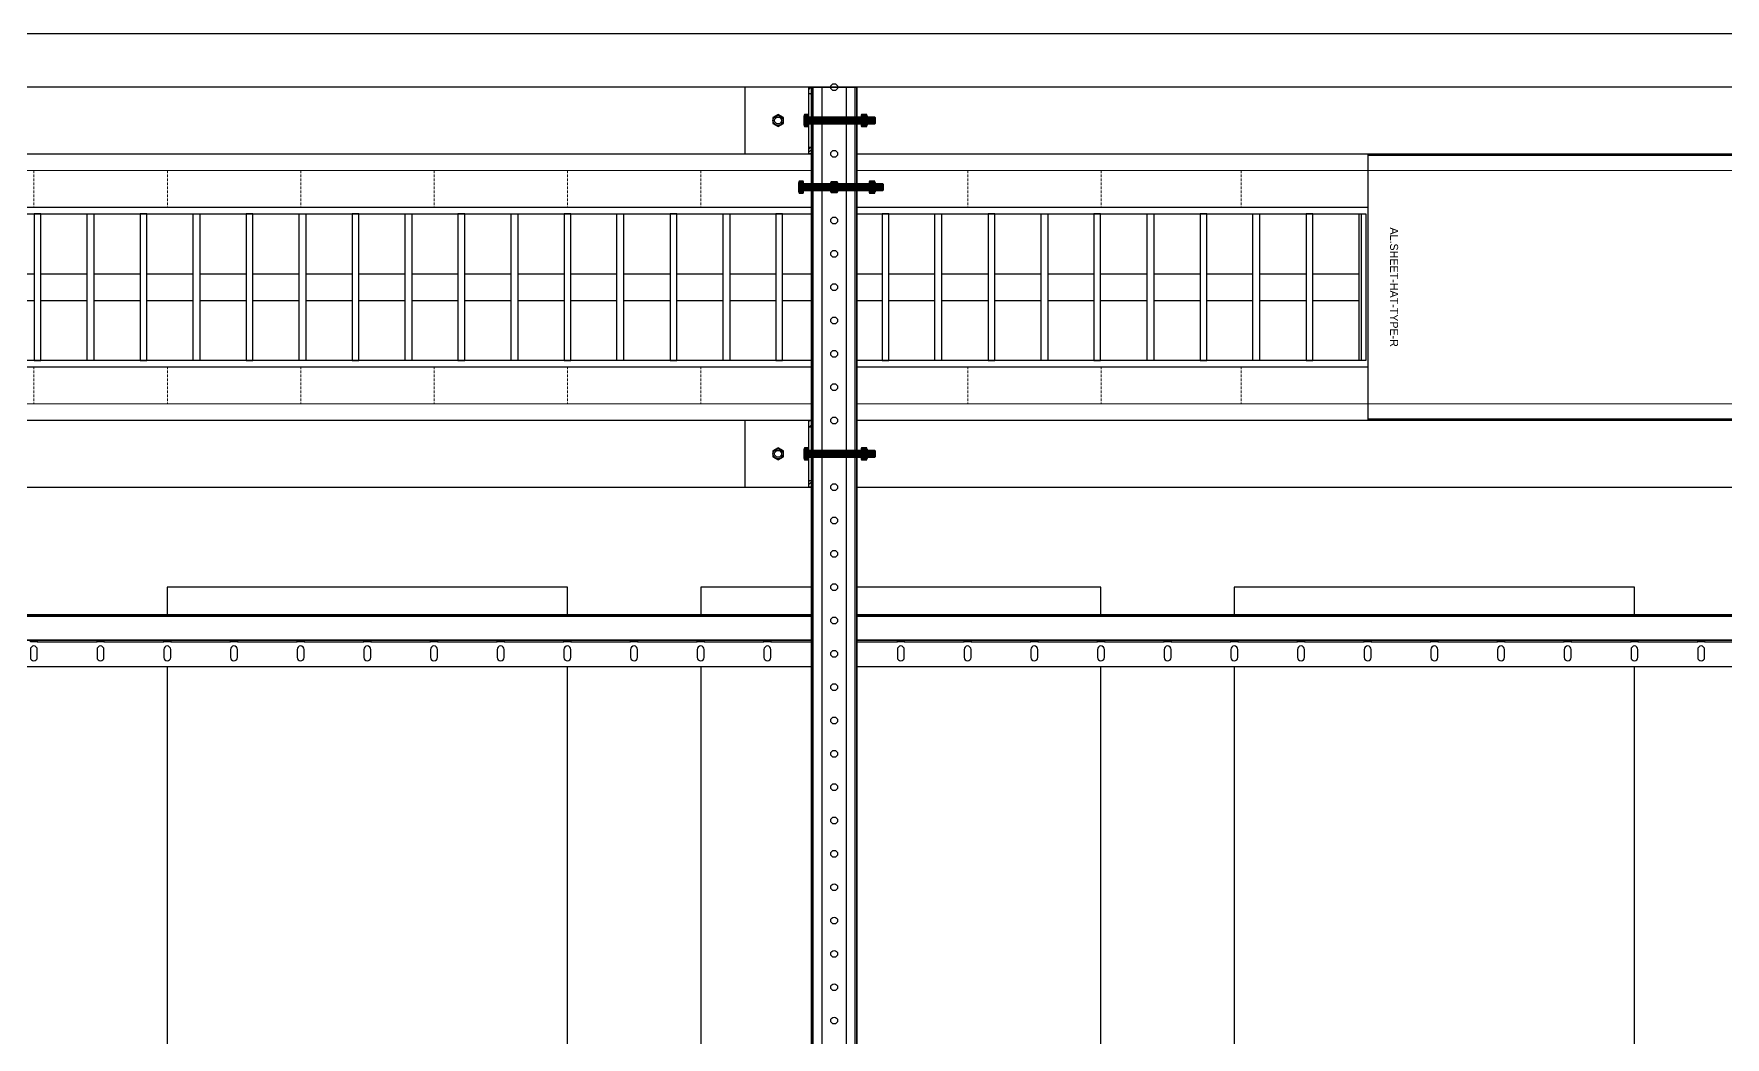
# Model space of a CAD drawing. Header units: millimetres. Extents: x -962357 to -591296, y -223672 to 59420.
# Drawn here: x -720230 to -718962, y -177079 to -176326 of the extents above; entities that cross this region are included whole.
import ezdxf
from ezdxf.enums import TextEntityAlignment as Align

# ---------------------------------------------------------------- set-up
doc = ezdxf.new("R2010")
doc.units = ezdxf.units.MM
doc.linetypes.add('DPA_Hidden 50', pattern=[3, 2, -1])
for name, color, linetype in [('000 - H A T C H', 8, 'Continuous'), ('000 - WIPEOUT', 250, 'Continuous'), ('001 - ASCESSORIES', 251, 'Continuous'), ('A04_TUBE SERIES', 2, 'Continuous'), ('A11_ALU.SOLID SHEET', 2, 'Continuous')]:
    doc.layers.add(name, color=color, linetype=linetype)
doc.layers.add('A-GLAZ-CURT', color=2, linetype='Continuous', lineweight=9)
pattern_1 = [(110, (-0.5, 0), (-0.939693, -0.34202), []), (110, (-0.2012, 0.6409), (-0.939693, -0.34202), [1.25, -0.25, 0, -0.25])]

# ---------------------------------------------------------------- blocks, each defined once
blk = doc.blocks.new('*U4621')
at = {"color": 1}
blk.add_wipeout([(600, -60), (-600, -60), (-600, 60), (600, 60)], dxfattribs=at).dxf.layer = '000 - WIPEOUT'
at = {"layer": '001 - ASCESSORIES', "color": 0}
blk.add_lwpolyline([(600, -60), (-600, -60), (-600, 60), (600, 60)], close=True, dxfattribs=at)
at = {"layer": '001 - ASCESSORIES'}
for points in [[(-593.5, -55), (-598.5, -55), (-598.5, 55), (-593.5, 55)], [(595, -55), (-595, -55), (-595, 55), (595, 55)], [(-558.8, -55), (-553.8, -55), (-553.8, 55), (-558.8, 55)], [(-514, -55), (-519, -55), (-519, 55), (-514, 55)], [(-479.3, -55), (-474.3, -55), (-474.3, 55), (-479.3, 55)], [(-434.6, -55), (-439.6, -55), (-439.6, 55), (-434.6, 55)], [(-399.8, -55), (-394.8, -55), (-394.8, 55), (-399.8, 55)], [(-355.1, -55), (-360.1, -55), (-360.1, 55), (-355.1, 55)], [(-320.4, -55), (-315.4, -55), (-315.4, 55), (-320.4, 55)], [(-275.6, -55), (-280.6, -55), (-280.6, 55), (-275.6, 55)], [(-240.9, -55), (-235.9, -55), (-235.9, 55), (-240.9, 55)], [(-196.2, -55), (-201.2, -55), (-201.2, 55), (-196.2, 55)], [(-161.4, -55), (-156.4, -55), (-156.4, 55), (-161.4, 55)], [(-116.7, -55), (-121.7, -55), (-121.7, 55), (-116.7, 55)], [(-82, -55), (-77, -55), (-77, 55), (-82, 55)], [(-37.2, -55), (-42.2, -55), (-42.2, 55), (-37.2, 55)], [(-2.5, -55), (2.5, -55), (2.5, 55), (-2.5, 55)], [(42.2, -55), (37.2, -55), (37.2, 55), (42.2, 55)], [(77, -55), (82, -55), (82, 55), (77, 55)], [(121.7, -55), (116.7, -55), (116.7, 55), (121.7, 55)], [(156.4, -55), (161.4, -55), (161.4, 55), (156.4, 55)], [(201.2, -55), (196.2, -55), (196.2, 55), (201.2, 55)], [(235.9, -55), (240.9, -55), (240.9, 55), (235.9, 55)], [(280.6, -55), (275.6, -55), (275.6, 55), (280.6, 55)], [(315.4, -55), (320.4, -55), (320.4, 55), (315.4, 55)], [(360.1, -55), (355.1, -55), (355.1, 55), (360.1, 55)], [(394.8, -55), (399.8, -55), (399.8, 55), (394.8, 55)], [(439.6, -55), (434.6, -55), (434.6, 55), (439.6, 55)], [(474.3, -55), (479.3, -55), (479.3, 55), (474.3, 55)], [(519, -55), (514, -55), (514, 55), (519, 55)], [(553.8, -55), (558.8, -55), (558.8, 55), (553.8, 55)], [(598.5, -55), (593.5, -55), (593.5, 55), (598.5, 55)]]:
    blk.add_lwpolyline(points, close=True, dxfattribs=at)
for points in [[(-593.5, 10), (-558.8, 10)], [(-553.8, 10), (-519, 10)], [(-514, 10), (-479.3, 10)], [(-474.3, 10), (-439.6, 10)], [(-434.6, 10), (-399.8, 10)], [(-394.8, 10), (-360.1, 10)], [(-355.1, 10), (-320.4, 10)], [(-315.4, 10), (-280.6, 10)], [(-275.6, 10), (-240.9, 10)], [(-235.9, 10), (-201.2, 10)], [(-196.2, 10), (-161.4, 10)], [(-156.4, 10), (-121.7, 10)], [(-116.7, 10), (-82, 10)], [(-77, 10), (-42.2, 10)], [(-37.2, 10), (-2.5, 10)], [(2.5, 10), (37.2, 10)], [(42.2, 10), (77, 10)], [(82, 10), (116.7, 10)], [(121.7, 10), (156.4, 10)], [(161.4, 10), (196.2, 10)], [(201.2, 10), (235.9, 10)], [(240.9, 10), (275.6, 10)], [(280.6, 10), (315.4, 10)], [(320.4, 10), (355.1, 10)], [(360.1, 10), (394.8, 10)], [(399.8, 10), (434.6, 10)], [(439.6, 10), (474.3, 10)], [(479.3, 10), (514, 10)], [(519, 10), (553.8, 10)], [(558.8, 10), (593.5, 10)], [(-593.5, -10), (-558.8, -10)], [(-553.8, -10), (-519, -10)], [(-514, -10), (-479.3, -10)], [(-474.3, -10), (-439.6, -10)], [(-434.6, -10), (-399.8, -10)], [(-394.8, -10), (-360.1, -10)], [(-355.1, -10), (-320.4, -10)], [(-315.4, -10), (-280.6, -10)], [(-275.6, -10), (-240.9, -10)], [(-235.9, -10), (-201.2, -10)], [(-196.2, -10), (-161.4, -10)], [(-156.4, -10), (-121.7, -10)], [(-116.7, -10), (-82, -10)], [(-77, -10), (-42.2, -10)], [(-37.2, -10), (-2.5, -10)], [(2.5, -10), (37.2, -10)], [(42.2, -10), (77, -10)], [(82, -10), (116.7, -10)], [(121.7, -10), (156.4, -10)], [(161.4, -10), (196.2, -10)], [(201.2, -10), (235.9, -10)], [(240.9, -10), (275.6, -10)], [(280.6, -10), (315.4, -10)], [(320.4, -10), (355.1, -10)], [(360.1, -10), (394.8, -10)], [(399.8, -10), (434.6, -10)], [(439.6, -10), (474.3, -10)], [(479.3, -10), (514, -10)], [(519, -10), (553.8, -10)], [(558.8, -10), (593.5, -10)]]:
    blk.add_lwpolyline(points, dxfattribs=at)
blk = doc.blocks.new('*U4622')
at = {"layer": 'A11_ALU.SOLID SHEET', "color": 0}
blk.add_lwpolyline([(350, -98.8), (350, 98.8), (0, 98.8), (0, -98.8)], close=True, dxfattribs=at)
at = {"layer": 'Defpoints', "color": 250}
blk.add_point((0, 0), dxfattribs=at)
blk.add_text('AL.SHEET-HAT-TYPE-R', height=6, rotation=270, dxfattribs=at).set_placement((15, 0), align=Align.BOTTOM_CENTER)
blk = doc.blocks.new('*U4643')
blk.add_attdef('EXTR.OVL-LENGTH_', (-25, -59.1), '', height=5)
blk.add_wipeout([(-25, 0), (25, 0), (25, 67400), (-25, 67400)]).dxf.layer = '000 - WIPEOUT'
at = {"layer": 'A04_TUBE SERIES', "color": 0}
blk.add_lwpolyline([(-25, 0), (25, 0), (25, 67400), (-25, 67400)], close=True, dxfattribs=at)
blk = doc.blocks.new('*U4645')
blk.add_attdef('EXTR.OVL-LENGTH_', (-25, -59.1), '', height=5)
blk.add_wipeout([(-25, 0), (25, 0), (25, 67400), (-25, 67400)]).dxf.layer = '000 - WIPEOUT'
at = {"layer": 'A04_TUBE SERIES', "color": 0}
blk.add_lwpolyline([(-25, 0), (25, 0), (25, 67400), (-25, 67400)], close=True, dxfattribs=at)
blk = doc.blocks.new('*U4717')
at = {"color": 3}
for points in [[(-1050, 31950), (1050, 31950), (1050, 31650), (-1050, 31650)], [(-1050, 31550), (1050, 31550), (1050, 31250), (-1050, 31250)], [(-1050, 31150), (1050, 31150), (1050, 30850), (-1050, 30850)]]:
    blk.add_wipeout(points, dxfattribs=at).dxf.layer = '000 - WIPEOUT'
at = {"layer": 'A11_ALU.SOLID SHEET', "color": 0, "linetype": 'ByBlock'}
for points in [[(-1050, 31650), (1050, 31650), (1050, 31950), (-1050, 31950)], [(-1050, 31250), (1050, 31250), (1050, 31550), (-1050, 31550)], [(-1050, 30850), (1050, 30850), (1050, 31150), (-1050, 31150)]]:
    blk.add_lwpolyline(points, close=True, dxfattribs=at)
blk = doc.blocks.new('000 - ASSCESSORIES_FAMELINE_GALV.BRACKET_FITTING_Z-PROFILE_HR-02AA_TOP_VIEW')
blk.add_wipeout([(-1200, 39), (1200, 39), (1200, 0), (-1200, 0)]).dxf.layer = '000 - WIPEOUT'
at = {"layer": '001 - ASCESSORIES', "linetype": 'Continuous'}
for p, q in [((-1200, 39), (1200, 39)), ((-1200, 0), (1200, 0))]:
    blk.add_line(p, q, dxfattribs=at)
at = {"layer": '001 - ASCESSORIES', "color": 1, "linetype": 'ByBlock'}
for p, q in [((-827.6, 20.2), (-827.6, 19)), ((-777.6, 20.2), (-777.6, 19)), ((-727.6, 20.2), (-727.6, 19)), ((-677.6, 20.2), (-677.6, 19)), ((-627.6, 20.2), (-627.6, 19)), ((-577.6, 20.2), (-577.6, 19)), ((-527.6, 20.2), (-527.6, 19)), ((-477.6, 20.2), (-477.6, 19)), ((-427.6, 20.2), (-427.6, 19)), ((-377.6, 20.2), (-377.6, 19)), ((-327.6, 20.2), (-327.6, 19)), ((-277.6, 20.2), (-277.6, 19)), ((-227.6, 20.2), (-227.6, 19)), ((-177.6, 20.2), (-177.6, 19)), ((-127.6, 20.2), (-127.6, 19)), ((-77.6, 20.2), (-77.6, 19)), ((-27.6, 20.2), (-27.6, 19)), ((22.4, 20.2), (22.4, 19)), ((72.4, 20.2), (72.4, 19)), ((122.4, 20.2), (122.4, 19)), ((172.4, 20.2), (172.4, 19)), ((222.4, 20.2), (222.4, 19)), ((272.4, 20.2), (272.4, 19)), ((322.4, 20.2), (322.4, 19)), ((372.4, 20.2), (372.4, 19)), ((422.4, 20.2), (422.4, 19))]:
    blk.add_line(p, q, dxfattribs=at)
at = {"layer": '001 - ASCESSORIES', "color": 0, "linetype": 'ByBlock'}
blk.add_lwpolyline([(-1200, 39), (1200, 39), (1200, 19), (-1200, 19)], close=True, dxfattribs=at)
at = {"layer": '001 - ASCESSORIES'}
for points in [[(-822.4, 26), (-822.4, 32, 1), (-827.6, 32), (-827.6, 26, 1)], [(-772.4, 26), (-772.4, 32, 1), (-777.6, 32), (-777.6, 26, 1)], [(-722.4, 26), (-722.4, 32, 1), (-727.6, 32), (-727.6, 26, 1)], [(-672.4, 26), (-672.4, 32, 1), (-677.6, 32), (-677.6, 26, 1)], [(-622.4, 26), (-622.4, 32, 1), (-627.6, 32), (-627.6, 26, 1)], [(-572.4, 26), (-572.4, 32, 1), (-577.6, 32), (-577.6, 26, 1)], [(-522.4, 26), (-522.4, 32, 1), (-527.6, 32), (-527.6, 26, 1)], [(-472.4, 26), (-472.4, 32, 1), (-477.6, 32), (-477.6, 26, 1)], [(-422.4, 26), (-422.4, 32, 1), (-427.6, 32), (-427.6, 26, 1)], [(-372.4, 26), (-372.4, 32, 1), (-377.6, 32), (-377.6, 26, 1)], [(-322.4, 26), (-322.4, 32, 1), (-327.6, 32), (-327.6, 26, 1)], [(-272.4, 26), (-272.4, 32, 1), (-277.6, 32), (-277.6, 26, 1)], [(-222.4, 26), (-222.4, 32, 1), (-227.6, 32), (-227.6, 26, 1)], [(-172.4, 26), (-172.4, 32, 1), (-177.6, 32), (-177.6, 26, 1)], [(-122.4, 26), (-122.4, 32, 1), (-127.6, 32), (-127.6, 26, 1)], [(-72.4, 26), (-72.4, 32, 1), (-77.6, 32), (-77.6, 26, 1)], [(-22.4, 26), (-22.4, 32, 1), (-27.6, 32), (-27.6, 26, 1)], [(27.6, 26), (27.6, 32, 1), (22.4, 32), (22.4, 26, 1)], [(77.6, 26), (77.6, 32, 1), (72.4, 32), (72.4, 26, 1)], [(127.6, 26), (127.6, 32, 1), (122.4, 32), (122.4, 26, 1)], [(177.6, 26), (177.6, 32, 1), (172.4, 32), (172.4, 26, 1)], [(227.6, 26), (227.6, 32, 1), (222.4, 32), (222.4, 26, 1)], [(277.6, 26), (277.6, 32, 1), (272.4, 32), (272.4, 26, 1)], [(327.6, 26), (327.6, 32, 1), (322.4, 32), (322.4, 26, 1)], [(377.6, 26), (377.6, 32, 1), (372.4, 32), (372.4, 26, 1)], [(427.6, 26), (427.6, 32, 1), (422.4, 32), (422.4, 26, 1)]]:
    blk.add_lwpolyline(points, format="xyb", close=True, dxfattribs=at)
blk.add_lwpolyline([(-1200, 19), (1200, 19), (1200, 0), (-1200, 0)], close=True, dxfattribs=at)
at = {"layer": '001 - ASCESSORIES', "color": 1, "linetype": 'ByBlock'}
for points in [[(-827.6, 20.2), (-872.4, 20.2), (-872.4, 19), (-827.6, 19)], [(-827.6, 20.2), (-822.4, 20.2), (-822.4, 19), (-827.6, 19)], [(-777.6, 20.2), (-822.4, 20.2), (-822.4, 19), (-777.6, 19)], [(-777.6, 20.2), (-772.4, 20.2), (-772.4, 19), (-777.6, 19)], [(-727.6, 20.2), (-772.4, 20.2), (-772.4, 19), (-727.6, 19)], [(-727.6, 20.2), (-722.4, 20.2), (-722.4, 19), (-727.6, 19)], [(-677.6, 20.2), (-722.4, 20.2), (-722.4, 19), (-677.6, 19)], [(-677.6, 20.2), (-672.4, 20.2), (-672.4, 19), (-677.6, 19)], [(-627.6, 20.2), (-672.4, 20.2), (-672.4, 19), (-627.6, 19)], [(-627.6, 20.2), (-622.4, 20.2), (-622.4, 19), (-627.6, 19)], [(-577.6, 20.2), (-622.4, 20.2), (-622.4, 19), (-577.6, 19)], [(-577.6, 20.2), (-572.4, 20.2), (-572.4, 19), (-577.6, 19)], [(-527.6, 20.2), (-572.4, 20.2), (-572.4, 19), (-527.6, 19)], [(-527.6, 20.2), (-522.4, 20.2), (-522.4, 19), (-527.6, 19)], [(-477.6, 20.2), (-522.4, 20.2), (-522.4, 19), (-477.6, 19)], [(-477.6, 20.2), (-472.4, 20.2), (-472.4, 19), (-477.6, 19)], [(-427.6, 20.2), (-472.4, 20.2), (-472.4, 19), (-427.6, 19)], [(-427.6, 20.2), (-422.4, 20.2), (-422.4, 19), (-427.6, 19)], [(-377.6, 20.2), (-422.4, 20.2), (-422.4, 19), (-377.6, 19)], [(-377.6, 20.2), (-372.4, 20.2), (-372.4, 19), (-377.6, 19)], [(-327.6, 20.2), (-372.4, 20.2), (-372.4, 19), (-327.6, 19)], [(-327.6, 20.2), (-322.4, 20.2), (-322.4, 19), (-327.6, 19)], [(-277.6, 20.2), (-322.4, 20.2), (-322.4, 19), (-277.6, 19)], [(-277.6, 20.2), (-272.4, 20.2), (-272.4, 19), (-277.6, 19)], [(-227.6, 20.2), (-272.4, 20.2), (-272.4, 19), (-227.6, 19)], [(-227.6, 20.2), (-222.4, 20.2), (-222.4, 19), (-227.6, 19)], [(-177.6, 20.2), (-222.4, 20.2), (-222.4, 19), (-177.6, 19)], [(-177.6, 20.2), (-172.4, 20.2), (-172.4, 19), (-177.6, 19)], [(-127.6, 20.2), (-172.4, 20.2), (-172.4, 19), (-127.6, 19)], [(-127.6, 20.2), (-122.4, 20.2), (-122.4, 19), (-127.6, 19)], [(-77.6, 20.2), (-122.4, 20.2), (-122.4, 19), (-77.6, 19)], [(-77.6, 20.2), (-72.4, 20.2), (-72.4, 19), (-77.6, 19)], [(-27.6, 20.2), (-72.4, 20.2), (-72.4, 19), (-27.6, 19)], [(-27.6, 20.2), (-22.4, 20.2), (-22.4, 19), (-27.6, 19)], [(22.4, 20.2), (-22.4, 20.2), (-22.4, 19), (22.4, 19)], [(22.4, 20.2), (27.6, 20.2), (27.6, 19), (22.4, 19)], [(72.4, 20.2), (27.6, 20.2), (27.6, 19), (72.4, 19)], [(72.4, 20.2), (77.6, 20.2), (77.6, 19), (72.4, 19)], [(122.4, 20.2), (77.6, 20.2), (77.6, 19), (122.4, 19)], [(122.4, 20.2), (127.6, 20.2), (127.6, 19), (122.4, 19)], [(172.4, 20.2), (127.6, 20.2), (127.6, 19), (172.4, 19)], [(172.4, 20.2), (177.6, 20.2), (177.6, 19), (172.4, 19)], [(222.4, 20.2), (177.6, 20.2), (177.6, 19), (222.4, 19)], [(222.4, 20.2), (227.6, 20.2), (227.6, 19), (222.4, 19)], [(272.4, 20.2), (227.6, 20.2), (227.6, 19), (272.4, 19)], [(272.4, 20.2), (277.6, 20.2), (277.6, 19), (272.4, 19)], [(322.4, 20.2), (277.6, 20.2), (277.6, 19), (322.4, 19)], [(322.4, 20.2), (327.6, 20.2), (327.6, 19), (322.4, 19)], [(372.4, 20.2), (327.6, 20.2), (327.6, 19), (372.4, 19)], [(372.4, 20.2), (377.6, 20.2), (377.6, 19), (372.4, 19)], [(422.4, 20.2), (377.6, 20.2), (377.6, 19), (422.4, 19)], [(422.4, 20.2), (427.6, 20.2), (427.6, 19), (422.4, 19)]]:
    blk.add_lwpolyline(points, close=True, dxfattribs=at)
at = {"layer": '001 - ASCESSORIES', "color": 2}
blk.add_lwpolyline([(-1200, 1.2), (1200, 1.2), (1200, 0), (-1200, 0)], close=True, dxfattribs=at)
blk = doc.blocks.new('*U4943')
at = {"layer": '001 - ASCESSORIES', "linetype": 'ByBlock', "rotation": 180}
blk.add_blockref('000 - ASSCESSORIES_FAMELINE_GALV.BRACKET_FITTING_Z-PROFILE_HR-02AA_TOP_VIEW', (31200, 39), dxfattribs=at)
blk = doc.blocks.new('*U4945')
at = {"color": 6}
blk.add_wipeout([(1425, -17), (-1425, -17), (-1425, 17), (1425, 17)], dxfattribs=at).dxf.layer = '000 - WIPEOUT'
at = {"layer": '001 - ASCESSORIES', "color": 0, "linetype": 'ByBlock'}
for p, q in [((1425, 15.8), (-1425, 15.8)), ((1425, -15.8), (-1425, -15.8))]:
    blk.add_line(p, q, dxfattribs=at)
at = {"layer": '001 - ASCESSORIES', "color": 1}
blk.add_lwpolyline([(1425, 17), (1425, -17), (-1425, -17), (-1425, 17)], close=True, dxfattribs=at)
at = {"layer": '001 - ASCESSORIES', "color": 0, "linetype": 'ByBlock'}
for points in [[(-1425, 17), (-1425, 9), (1425, 9), (1425, 17)], [(-1425, -9), (-1425, -17), (1425, -17), (1425, -9)]]:
    blk.add_lwpolyline(points, close=True, dxfattribs=at)
at = {"layer": '001 - ASCESSORIES', "color": 1, "linetype": 'Continuous'}
for centre in [(-1425, 0), (-1400, 0), (-1375, 0), (-1350, 0), (-1325, 0), (-1300, 0), (-1275, 0), (-1250, 0), (-1225, 0), (-1200, 0), (-1175, 0), (-1150, 0), (-1125, 0), (-1100, 0), (-1075, 0), (-1050, 0), (-1025, 0), (-1000, 0), (-975, 0), (-950, 0), (-925, 0), (-900, 0), (-875, 0), (-850, 0), (-825, 0), (-800, 0), (-775, 0), (-750, 0), (-725, 0)]:
    blk.add_circle(centre, 2.6, dxfattribs=at)
blk = doc.blocks.new('*U4663')
at = {"layer": '001 - ASCESSORIES', "color": 0}
blk.add_lwpolyline([(4.6, 0), (2.3, 4), (-2.3, 4), (-4.6, 0), (-2.3, -4), (2.3, -4)], close=True, dxfattribs=at)
at = {"layer": '001 - ASCESSORIES', "color": 8}
blk.add_circle((0, 0), 3.85, dxfattribs=at)
at = {"layer": '001 - ASCESSORIES', "color": 0}
blk.add_circle((0, 0), 2.6, dxfattribs=at)
blk = doc.blocks.new('*U4664')
at = {"layer": '000 - H A T C H'}
h = blk.add_hatch(color=250, dxfattribs=at)
h.dxf.hatch_style = 1
h.paths.add_polyline_path([(4, -2.3), (4, 2.3), (0, 4.6), (-4, 2.3), (-4, -2.3), (0, -4.6)])
h.paths.add_polyline_path([(0, -2.6, -1), (0, 2.6, -1)], flags=16)
at = {"layer": '001 - ASCESSORIES', "color": 0, "rotation": 270}
blk.add_blockref('*U4663', (0, 0), dxfattribs=at)
blk = doc.blocks.new('*U4682')
at = {"color": 1}
for p, q in [((-3.5, 3.5), (3.5, 3.5)), ((-3.5, 0), (3.5, 0))]:
    blk.add_line(p, q, dxfattribs=at)
at = {"color": 0}
for points in [[(-2.3, 3.2, 0.249855), (-4.6, 3.2), (-4.6, 0.3, 0.249855), (-2.3, 0.3)], [(2.3, 3.2, 0.062432), (0, 3.5, 0.062432), (-2.3, 3.2), (-2.3, 0.3, 0.061701), (0, 0, 0.061701), (2.3, 0.3)], [(4.6, 3.2, 0.249855), (2.3, 3.2), (2.3, 0.3, 0.249855), (4.6, 0.3)]]:
    blk.add_lwpolyline(points, format="xyb", close=True, dxfattribs=at)
blk = doc.blocks.new('*U4696')
at = {"layer": '000 - H A T C H'}
h = blk.add_hatch(dxfattribs=at)
h.set_pattern_fill('ANSI35', color=8, scale=4, angle=65)
h.set_pattern_definition(pattern_1)
h.paths.add_polyline_path([(0, -2.5), (59.5, -2.5), (59.5, 2.5), (0, 2.5)])
at = {"color": 8}
blk.add_line((59.5, -2.5), (59.5, 2.5), dxfattribs=at)
at = {"color": 1}
blk.add_lwpolyline([(59.5, 2.5), (0, 2.5), (0, -2.5), (59.5, -2.5), (60, -2), (60, 2)], close=True, dxfattribs=at)
blk = doc.blocks.new('*U4748')
at = {"layer": '000 - H A T C H'}
h = blk.add_hatch(color=250, dxfattribs=at)
h.dxf.hatch_style = 1
edge = h.paths.add_edge_path()
edge.add_line((-0.3, -4.6), (-3.2, -4.6))
edge.add_arc((-1, -3.5), 2.45, 180, 208.0569, ccw=False)
edge.add_line((-3.5, -3.5), (-3.5, 0))
edge.add_arc((5.9, 0), 9.36, 179.9761, 180.0239, ccw=False)
edge.add_line((-3.5, 0), (-3.5, 0))
edge.add_arc((5.9, 0), 9.36, 179.9761, 180.0239, ccw=False)
edge.add_line((-3.5, 0), (-3.5, 3.5))
edge.add_arc((-1, 3.5), 2.45, 151.9431, 180, ccw=False)
edge.add_line((-3.2, 4.6), (-0.3, 4.6))
edge.add_arc((-2.5, 3.5), 2.45, 360, 388.0569, ccw=False)
edge.add_line((0, 3.5), (0, -3.5))
edge.add_arc((-2.5, -3.5), 2.45, 331.9431, 360, ccw=False)
blk.add_blockref('*U4696', (0, 0))
at = {"layer": '001 - ASCESSORIES', "rotation": 90}
blk.add_blockref('*U4682', (0, 0), dxfattribs=at)
blk = doc.blocks.new('*U4662')
at = {"color": 1}
for p, q in [((-3.5, 4.5), (3.5, 4.5)), ((-3.5, 0), (3.5, 0))]:
    blk.add_line(p, q, dxfattribs=at)
at = {"color": 0}
for points in [[(-2.3, 4.2, 0.249893), (-4.6, 4.2), (-4.6, 0.3, 0.249893), (-2.3, 0.3)], [(2.3, 4.2, 0.062422), (0, 4.5, 0.062422), (-2.3, 4.2), (-2.3, 0.3, 0.061692), (0, 0, 0.061692), (2.3, 0.3)], [(4.6, 4.2, 0.249893), (2.3, 4.2), (2.3, 0.3, 0.249893), (4.6, 0.3)]]:
    blk.add_lwpolyline(points, format="xyb", close=True, dxfattribs=at)
blk = doc.blocks.new('*U4707')
at = {"layer": '000 - H A T C H'}
h = blk.add_hatch(color=250, dxfattribs=at)
h.dxf.hatch_style = 1
edge = h.paths.add_edge_path()
edge.add_line((0.3, 4.6), (4.2, 4.6))
edge.add_arc((2, 3.5), 2.45, 0, 28.0609, ccw=False)
edge.add_line((4.5, 3.5), (4.5, 0))
edge.add_arc((-4.9, 0), 9.36, -0.0239, 0.0239, ccw=False)
edge.add_line((4.5, 0), (4.5, 0))
edge.add_arc((-4.9, 0), 9.36, -0.0239, 0.0239, ccw=False)
edge.add_line((4.5, 0), (4.5, -3.5))
edge.add_arc((2, -3.5), 2.45, -28.0609, 0, ccw=False)
edge.add_line((4.2, -4.6), (0.3, -4.6))
edge.add_arc((2.5, -3.5), 2.45, 180, 208.0609, ccw=False)
edge.add_line((0, -3.5), (0, 3.5))
edge.add_arc((2.5, 3.5), 2.45, 151.9391, 180, ccw=False)
at = {"layer": '001 - ASCESSORIES', "color": 0, "rotation": 270}
blk.add_blockref('*U4662', (0, 0), dxfattribs=at)
blk = doc.blocks.new('*U4821')
at = {"layer": '001 - ASCESSORIES'}
blk.add_blockref('*U4748', (-23, 0), dxfattribs=at)
at = {"layer": '001 - ASCESSORIES', "color": 2}
for rotation in [90, 90, 270, 270]:
    blk.add_blockref('*U4664', (0, 0), dxfattribs=dict(at, rotation=rotation))
at = {"layer": '001 - ASCESSORIES', "color": 1}
blk.add_blockref('*U4707', (26.2, 0), dxfattribs=at)
blk = doc.blocks.new('000 - ASSCESSORIES_FAMELINE_AL.EXTR._L-PROFILE_50x68mm._non-code_TOP_VIEW')
blk.add_wipeout([(-50, -25), (0, -25), (0, 25), (-50, 25)]).dxf.layer = '000 - WIPEOUT'
at = {"layer": '000 - H A T C H'}
h = blk.add_hatch(dxfattribs=at)
h.set_pattern_fill('ANSI32', color=8, scale=0.5)
h.set_pattern_definition([(45, (-14193.569, 11847.092), (-3.367596, 3.367596), []), (45, (-14191.324, 11847.092), (-3.367596, 3.367596), [])])
h.paths.add_polyline_path([(-2, 20), (0, 20), (0, 25), (-2, 25)])
h.paths.add_polyline_path([(0, -20), (-2, -20), (-2, -25), (0, -25)])
at = {"layer": '001 - ASCESSORIES', "color": 0}
for p, q in [((0, 20), (-2, 20)), ((-2, -20), (0, -20))]:
    blk.add_line(p, q, dxfattribs=at)
at = {"layer": '001 - ASCESSORIES', "color": 1}
blk.add_line((-2, -20), (-2, 20), dxfattribs=at)
at = {"layer": '001 - ASCESSORIES'}
blk.add_lwpolyline([(-50, -25), (0, -25), (0, 25), (-50, 25)], close=True, dxfattribs=at)
at = {"layer": '001 - ASCESSORIES', "color": 0}
for points in [[(-2, 25), (0, 25), (0, 20), (-2, 20)], [(-2, -20), (0, -20), (0, -25), (-2, -25)]]:
    blk.add_lwpolyline(points, close=True, dxfattribs=at)
at = {"layer": '001 - ASCESSORIES', "color": 1}
blk.add_circle((-25, 0), 2.6, dxfattribs=at)
blk = doc.blocks.new('*U4738')
at = {"layer": '001 - ASCESSORIES', "color": 0}
blk.add_blockref('000 - ASSCESSORIES_FAMELINE_AL.EXTR._L-PROFILE_50x68mm._non-code_TOP_VIEW', (0, 0), dxfattribs=at)
blk = doc.blocks.new('*U4683')
blk.add_circle((0, 0), 3.66)
at = {"layer": '001 - ASCESSORIES', "color": 0}
blk.add_lwpolyline([(4.6, 0), (2.3, 4), (-2.3, 4), (-4.6, 0), (-2.3, -4), (2.3, -4)], close=True, dxfattribs=at)
at = {"layer": '001 - ASCESSORIES', "color": 8}
blk.add_circle((0, 0), 3.85, dxfattribs=at)
blk = doc.blocks.new('*U4715')
at = {"layer": '001 - ASCESSORIES', "rotation": 90}
blk.add_blockref('*U4683', (0, 0), dxfattribs=at)
blk = doc.blocks.new('*U4751')
at = {"layer": '001 - ASCESSORIES'}
blk.add_blockref('*U4715', (0, 0), dxfattribs=at)
blk = doc.blocks.new('*U4694')
at = {"layer": '000 - H A T C H'}
h = blk.add_hatch(dxfattribs=at)
h.set_pattern_fill('ANSI35', color=8, scale=4, angle=65)
h.set_pattern_definition(pattern_1)
h.paths.add_polyline_path([(0, -2.5), (49.5, -2.5), (49.5, 2.5), (0, 2.5)])
at = {"color": 8}
blk.add_line((49.5, -2.5), (49.5, 2.5), dxfattribs=at)
at = {"color": 1}
blk.add_lwpolyline([(49.5, 2.5), (0, 2.5), (0, -2.5), (49.5, -2.5), (50, -2), (50, 2)], close=True, dxfattribs=at)
blk = doc.blocks.new('*U4746')
at = {"layer": '000 - H A T C H'}
h = blk.add_hatch(color=250, dxfattribs=at)
h.dxf.hatch_style = 1
edge = h.paths.add_edge_path()
edge.add_line((-0.3, -4.6), (-3.2, -4.6))
edge.add_arc((-1, -3.5), 2.45, 180, 208.0569, ccw=False)
edge.add_line((-3.5, -3.5), (-3.5, 0))
edge.add_arc((5.9, 0), 9.36, 179.9761, 180.0239, ccw=False)
edge.add_line((-3.5, 0), (-3.5, 0))
edge.add_arc((5.9, 0), 9.36, 179.9761, 180.0239, ccw=False)
edge.add_line((-3.5, 0), (-3.5, 3.5))
edge.add_arc((-1, 3.5), 2.45, 151.9431, 180, ccw=False)
edge.add_line((-3.2, 4.6), (-0.3, 4.6))
edge.add_arc((-2.5, 3.5), 2.45, 360, 388.0569, ccw=False)
edge.add_line((0, 3.5), (0, -3.5))
edge.add_arc((-2.5, -3.5), 2.45, 331.9431, 360, ccw=False)
blk.add_blockref('*U4694', (0, 0))
at = {"layer": '001 - ASCESSORIES', "rotation": 90}
blk.add_blockref('*U4682', (0, 0), dxfattribs=at)
blk = doc.blocks.new('*U4752')
at = {"layer": '001 - ASCESSORIES'}
for name, p in [('*U4746', (0, 0)), ('*U4707', (39.2, 0))]:
    blk.add_blockref(name, p, dxfattribs=at)
blk = doc.blocks.new('*U4794')
at = {"color": 2}
blk.add_blockref('*U4738', (0, 0), dxfattribs=at)
for name, p in [('*U4751', (-25, 0)), ('*U4752', (-2, 0))]:
    blk.add_blockref(name, p)
blk = doc.blocks.new('*U4956')
blk.add_lwpolyline([(27650, -552), (-107450, -552), (-107450, -3555), (27650, -3555)], close=True)
blk.add_blockref('*U4621', (24850, -742))
at = {"layer": 'A11_ALU.SOLID SHEET', "color": 0, "linetype": 'ByBlock', "rotation": 270}
blk.add_blockref('*U4717', (-6300, -2017), dxfattribs=at)
at = {"layer": '001 - ASCESSORIES', "linetype": 'ByBlock'}
blk.add_blockref('*U4943', (-6325, -1026.7), dxfattribs=at)
at = {"layer": 'A11_ALU.SOLID SHEET', "color": 1}
blk.add_blockref('*U4622', (25450, -742), dxfattribs=at)
blk.add_blockref('*U4621', (24850, -742))
blk.add_blockref('*U4622', (25450, -742), dxfattribs=at)
at = {"layer": 'A04_TUBE SERIES', "color": 0, "linetype": 'ByBlock', "rotation": 270}
for name, p in [('*U4643', (-39850, -617)), ('*U4645', (-39850, -867))]:
    blk.add_blockref(name, p, dxfattribs=at)
at = {"layer": '001 - ASCESSORIES', "linetype": 'ByBlock', "rotation": 270}
blk.add_blockref('*U4945', (25050, -2017), dxfattribs=at)
at = {"layer": '001 - ASCESSORIES', "linetype": 'ByBlock'}
for name, p in [('*U4794', (25033, -617)), ('*U4821', (25050, -667)), ('*U4794', (25033, -867))]:
    blk.add_blockref(name, p, dxfattribs=at)
blk.add_blockref('*U4794', (25033, -617), dxfattribs=at)
blk = doc.blocks.new('DPA_CP_Metal Ceiling Panel1 - Horizontal with Gap-16028279-4160-01 UPPER PLATFORM LEVEL - REFLECTED CEILING PLAN')
at = {"layer": 'A-GLAZ-CURT'}
for p, q in [((-787282.4, 2701.5), (-787282.4, 2976.5)), ((-787282.4, 2701.5), (-787282.4, 2976.5)), ((-787282.4, 2976.5), (-786932.4, 2976.5)), ((-787282.4, 2976.5), (-786932.4, 2976.5)), ((-787282.4, 2701.5), (-787282.4, 2976.5)), ((-786932.4, 2701.5), (-786932.4, 2976.5)), ((-786932.4, 2976.5), (-786932.4, 2701.5)), ((-786932.4, 2976.5), (-786932.4, 2701.5)), ((-787282.4, 2926.5), (-786932.4, 2926.5)), ((-787282.4, 2751.5), (-786932.4, 2751.5)), ((-787282.4, 2701.5), (-786932.4, 2701.5)), ((-786932.4, 2701.5), (-787282.4, 2701.5)), ((-786932.4, 2701.5), (-787282.4, 2701.5))]:
    blk.add_line(p, q, dxfattribs=at)
blk = doc.blocks.new('DPA_CP_Metal Ceiling Luminaire2 - Linear Luminaire-12404975-4160-01 UPPER PLATFORM LEVEL - REFLECTED CEILING PLAN')
at = {"layer": 'A-GLAZ-CURT'}
for p, q in [((-786932.4, 2701.5), (-786932.4, 2976.5)), ((-786932.4, 2976.5), (-785732.4, 2976.5)), ((-786932.4, 2976.5), (-786932.4, 2701.5)), ((-785732.4, 2976.5), (-786932.4, 2976.5)), ((-786932.4, 2976.5), (-785732.4, 2976.5)), ((-785732.4, 2976.5), (-785732.4, 2701.5)), ((-785732.4, 2701.5), (-785732.4, 2976.5)), ((-786932.4, 2939), (-786932.4, 2701.5)), ((-785732.4, 2939), (-785732.4, 2701.5)), ((-786932.4, 2926.5), (-785732.4, 2926.5)), ((-786932.4, 2751.5), (-785732.4, 2751.5)), ((-785732.4, 2701.5), (-786932.4, 2701.5)), ((-785732.4, 2701.5), (-786932.4, 2701.5)), ((-786932.4, 2701.5), (-785732.4, 2701.5))]:
    blk.add_line(p, q, dxfattribs=at)
at = {"layer": 'A-GLAZ-CURT', "linetype": 'DPA_Hidden 50'}
for p, q in [((-786837.4, 2926.5), (-786837.4, 2751.5)), ((-786732.4, 2926.5), (-786732.4, 2751.5)), ((-786632.4, 2926.5), (-786632.4, 2751.5)), ((-786532.4, 2926.5), (-786532.4, 2751.5)), ((-786432.4, 2926.5), (-786432.4, 2751.5)), ((-786332.4, 2926.5), (-786332.4, 2751.5)), ((-786232.4, 2926.5), (-786232.4, 2751.5)), ((-786132.4, 2926.5), (-786132.4, 2751.5)), ((-786032.4, 2926.5), (-786032.4, 2751.5)), ((-785932.4, 2926.5), (-785932.4, 2751.5)), ((-785827.4, 2926.5), (-785827.4, 2751.5))]:
    blk.add_line(p, q, dxfattribs=at)
blk = doc.blocks.new('*U453')
at = {"color": 1}
blk.add_wipeout([(600, -60), (-600, -60), (-600, 60), (600, 60)], dxfattribs=at).dxf.layer = '000 - WIPEOUT'
at = {"layer": '001 - ASCESSORIES', "color": 0}
blk.add_lwpolyline([(600, -60), (-600, -60), (-600, 60), (600, 60)], close=True, dxfattribs=at)
at = {"layer": '001 - ASCESSORIES'}
for points in [[(-593.5, -55), (-598.5, -55), (-598.5, 55), (-593.5, 55)], [(595, -55), (-595, -55), (-595, 55), (595, 55)], [(-558.8, -55), (-553.8, -55), (-553.8, 55), (-558.8, 55)], [(-514, -55), (-519, -55), (-519, 55), (-514, 55)], [(-479.3, -55), (-474.3, -55), (-474.3, 55), (-479.3, 55)], [(-434.6, -55), (-439.6, -55), (-439.6, 55), (-434.6, 55)], [(-399.8, -55), (-394.8, -55), (-394.8, 55), (-399.8, 55)], [(-355.1, -55), (-360.1, -55), (-360.1, 55), (-355.1, 55)], [(-320.4, -55), (-315.4, -55), (-315.4, 55), (-320.4, 55)], [(-275.6, -55), (-280.6, -55), (-280.6, 55), (-275.6, 55)], [(-240.9, -55), (-235.9, -55), (-235.9, 55), (-240.9, 55)], [(-196.2, -55), (-201.2, -55), (-201.2, 55), (-196.2, 55)], [(-161.4, -55), (-156.4, -55), (-156.4, 55), (-161.4, 55)], [(-116.7, -55), (-121.7, -55), (-121.7, 55), (-116.7, 55)], [(-82, -55), (-77, -55), (-77, 55), (-82, 55)], [(-37.2, -55), (-42.2, -55), (-42.2, 55), (-37.2, 55)], [(-2.5, -55), (2.5, -55), (2.5, 55), (-2.5, 55)], [(42.2, -55), (37.2, -55), (37.2, 55), (42.2, 55)], [(77, -55), (82, -55), (82, 55), (77, 55)], [(121.7, -55), (116.7, -55), (116.7, 55), (121.7, 55)], [(156.4, -55), (161.4, -55), (161.4, 55), (156.4, 55)], [(201.2, -55), (196.2, -55), (196.2, 55), (201.2, 55)], [(235.9, -55), (240.9, -55), (240.9, 55), (235.9, 55)], [(280.6, -55), (275.6, -55), (275.6, 55), (280.6, 55)], [(315.4, -55), (320.4, -55), (320.4, 55), (315.4, 55)], [(360.1, -55), (355.1, -55), (355.1, 55), (360.1, 55)], [(394.8, -55), (399.8, -55), (399.8, 55), (394.8, 55)], [(439.6, -55), (434.6, -55), (434.6, 55), (439.6, 55)], [(474.3, -55), (479.3, -55), (479.3, 55), (474.3, 55)], [(519, -55), (514, -55), (514, 55), (519, 55)], [(553.8, -55), (558.8, -55), (558.8, 55), (553.8, 55)], [(598.5, -55), (593.5, -55), (593.5, 55), (598.5, 55)]]:
    blk.add_lwpolyline(points, close=True, dxfattribs=at)
for points in [[(-593.5, 10), (-558.8, 10)], [(-553.8, 10), (-519, 10)], [(-514, 10), (-479.3, 10)], [(-474.3, 10), (-439.6, 10)], [(-434.6, 10), (-399.8, 10)], [(-394.8, 10), (-360.1, 10)], [(-355.1, 10), (-320.4, 10)], [(-315.4, 10), (-280.6, 10)], [(-275.6, 10), (-240.9, 10)], [(-235.9, 10), (-201.2, 10)], [(-196.2, 10), (-161.4, 10)], [(-156.4, 10), (-121.7, 10)], [(-116.7, 10), (-82, 10)], [(-77, 10), (-42.2, 10)], [(-37.2, 10), (-2.5, 10)], [(2.5, 10), (37.2, 10)], [(42.2, 10), (77, 10)], [(82, 10), (116.7, 10)], [(121.7, 10), (156.4, 10)], [(161.4, 10), (196.2, 10)], [(201.2, 10), (235.9, 10)], [(240.9, 10), (275.6, 10)], [(280.6, 10), (315.4, 10)], [(320.4, 10), (355.1, 10)], [(360.1, 10), (394.8, 10)], [(399.8, 10), (434.6, 10)], [(439.6, 10), (474.3, 10)], [(479.3, 10), (514, 10)], [(519, 10), (553.8, 10)], [(558.8, 10), (593.5, 10)], [(-593.5, -10), (-558.8, -10)], [(-553.8, -10), (-519, -10)], [(-514, -10), (-479.3, -10)], [(-474.3, -10), (-439.6, -10)], [(-434.6, -10), (-399.8, -10)], [(-394.8, -10), (-360.1, -10)], [(-355.1, -10), (-320.4, -10)], [(-315.4, -10), (-280.6, -10)], [(-275.6, -10), (-240.9, -10)], [(-235.9, -10), (-201.2, -10)], [(-196.2, -10), (-161.4, -10)], [(-156.4, -10), (-121.7, -10)], [(-116.7, -10), (-82, -10)], [(-77, -10), (-42.2, -10)], [(-37.2, -10), (-2.5, -10)], [(2.5, -10), (37.2, -10)], [(42.2, -10), (77, -10)], [(82, -10), (116.7, -10)], [(121.7, -10), (156.4, -10)], [(161.4, -10), (196.2, -10)], [(201.2, -10), (235.9, -10)], [(240.9, -10), (275.6, -10)], [(280.6, -10), (315.4, -10)], [(320.4, -10), (355.1, -10)], [(360.1, -10), (394.8, -10)], [(399.8, -10), (434.6, -10)], [(439.6, -10), (474.3, -10)], [(479.3, -10), (514, -10)], [(519, -10), (553.8, -10)], [(558.8, -10), (593.5, -10)]]:
    blk.add_lwpolyline(points, dxfattribs=at)
blk = doc.blocks.new('*U431')
at = {"layer": 'A11_ALU.SOLID SHEET', "color": 0}
blk.add_lwpolyline([(350, -98.8), (350, 98.8), (0, 98.8), (0, -98.8)], close=True, dxfattribs=at)
at = {"layer": 'Defpoints', "color": 250}
blk.add_point((0, 0), dxfattribs=at)
blk.add_text('AL.SHEET-HAT-TYPE-R', height=6, rotation=270, dxfattribs=at).set_placement((15, 0), align=Align.BOTTOM_CENTER)
blk = doc.blocks.new('*U723')
blk.add_attdef('EXTR.OVL-LENGTH_', (-25, -59.1), '', height=5)
blk.add_wipeout([(-25, 0), (25, 0), (25, 67400), (-25, 67400)]).dxf.layer = '000 - WIPEOUT'
at = {"layer": 'A04_TUBE SERIES', "color": 0}
blk.add_lwpolyline([(-25, 0), (25, 0), (25, 67400), (-25, 67400)], close=True, dxfattribs=at)
blk = doc.blocks.new('*U745')
blk.add_attdef('EXTR.OVL-LENGTH_', (-25, -59.1), '', height=5)
blk.add_wipeout([(-25, 0), (25, 0), (25, 67400), (-25, 67400)]).dxf.layer = '000 - WIPEOUT'
at = {"layer": 'A04_TUBE SERIES', "color": 0}
blk.add_lwpolyline([(-25, 0), (25, 0), (25, 67400), (-25, 67400)], close=True, dxfattribs=at)
blk = doc.blocks.new('*U695')
at = {"color": 3}
for points in [[(-1050, 31950), (1050, 31950), (1050, 31650), (-1050, 31650)], [(-1050, 31550), (1050, 31550), (1050, 31250), (-1050, 31250)], [(-1050, 31150), (1050, 31150), (1050, 30850), (-1050, 30850)]]:
    blk.add_wipeout(points, dxfattribs=at).dxf.layer = '000 - WIPEOUT'
at = {"layer": 'A11_ALU.SOLID SHEET', "color": 0, "linetype": 'ByBlock'}
for points in [[(-1050, 31650), (1050, 31650), (1050, 31950), (-1050, 31950)], [(-1050, 31250), (1050, 31250), (1050, 31550), (-1050, 31550)], [(-1050, 30850), (1050, 30850), (1050, 31150), (-1050, 31150)]]:
    blk.add_lwpolyline(points, close=True, dxfattribs=at)
blk = doc.blocks.new('*U655')
at = {"layer": '001 - ASCESSORIES', "linetype": 'ByBlock', "rotation": 180}
blk.add_blockref('000 - ASSCESSORIES_FAMELINE_GALV.BRACKET_FITTING_Z-PROFILE_HR-02AA_TOP_VIEW', (31200, 39), dxfattribs=at)
blk = doc.blocks.new('*U558')
at = {"color": 6}
blk.add_wipeout([(1425, -17), (-1425, -17), (-1425, 17), (1425, 17)], dxfattribs=at).dxf.layer = '000 - WIPEOUT'
at = {"layer": '001 - ASCESSORIES', "color": 0, "linetype": 'ByBlock'}
for p, q in [((1425, 15.8), (-1425, 15.8)), ((1425, -15.8), (-1425, -15.8))]:
    blk.add_line(p, q, dxfattribs=at)
at = {"layer": '001 - ASCESSORIES', "color": 1}
blk.add_lwpolyline([(1425, 17), (1425, -17), (-1425, -17), (-1425, 17)], close=True, dxfattribs=at)
at = {"layer": '001 - ASCESSORIES', "color": 0, "linetype": 'ByBlock'}
for points in [[(-1425, 17), (-1425, 9), (1425, 9), (1425, 17)], [(-1425, -9), (-1425, -17), (1425, -17), (1425, -9)]]:
    blk.add_lwpolyline(points, close=True, dxfattribs=at)
at = {"layer": '001 - ASCESSORIES', "color": 1, "linetype": 'Continuous'}
for centre in [(-1425, 0), (-1400, 0), (-1375, 0), (-1350, 0), (-1325, 0), (-1300, 0), (-1275, 0), (-1250, 0), (-1225, 0), (-1200, 0), (-1175, 0), (-1150, 0), (-1125, 0), (-1100, 0), (-1075, 0), (-1050, 0), (-1025, 0), (-1000, 0), (-975, 0), (-950, 0), (-925, 0), (-900, 0), (-875, 0), (-850, 0), (-825, 0), (-800, 0), (-775, 0), (-750, 0), (-725, 0)]:
    blk.add_circle(centre, 2.6, dxfattribs=at)
blk = doc.blocks.new('*U350')
at = {"layer": '001 - ASCESSORIES', "color": 0}
blk.add_lwpolyline([(4.6, 0), (2.3, 4), (-2.3, 4), (-4.6, 0), (-2.3, -4), (2.3, -4)], close=True, dxfattribs=at)
at = {"layer": '001 - ASCESSORIES', "color": 8}
blk.add_circle((0, 0), 3.85, dxfattribs=at)
at = {"layer": '001 - ASCESSORIES', "color": 0}
blk.add_circle((0, 0), 2.6, dxfattribs=at)
blk = doc.blocks.new('*U671')
at = {"layer": '000 - H A T C H'}
h = blk.add_hatch(color=250, dxfattribs=at)
h.dxf.hatch_style = 1
h.paths.add_polyline_path([(4, -2.3), (4, 2.3), (0, 4.6), (-4, 2.3), (-4, -2.3), (0, -4.6)])
h.paths.add_polyline_path([(0, -2.6, -1), (0, 2.6, -1)], flags=16)
at = {"layer": '001 - ASCESSORIES', "color": 0, "rotation": 270}
blk.add_blockref('*U350', (0, 0), dxfattribs=at)
blk = doc.blocks.new('*U351')
at = {"color": 1}
for p, q in [((-3.5, 3.5), (3.5, 3.5)), ((-3.5, 0), (3.5, 0))]:
    blk.add_line(p, q, dxfattribs=at)
at = {"color": 0}
for points in [[(-2.3, 3.2, 0.249855), (-4.6, 3.2), (-4.6, 0.3, 0.249855), (-2.3, 0.3)], [(2.3, 3.2, 0.062432), (0, 3.5, 0.062432), (-2.3, 3.2), (-2.3, 0.3, 0.061701), (0, 0, 0.061701), (2.3, 0.3)], [(4.6, 3.2, 0.249855), (2.3, 3.2), (2.3, 0.3, 0.249855), (4.6, 0.3)]]:
    blk.add_lwpolyline(points, format="xyb", close=True, dxfattribs=at)
blk = doc.blocks.new('*U365')
at = {"layer": '000 - H A T C H'}
h = blk.add_hatch(dxfattribs=at)
h.set_pattern_fill('ANSI35', color=8, scale=4, angle=65)
h.set_pattern_definition(pattern_1)
h.paths.add_polyline_path([(0, -2.5), (59.5, -2.5), (59.5, 2.5), (0, 2.5)])
at = {"color": 8}
blk.add_line((59.5, -2.5), (59.5, 2.5), dxfattribs=at)
at = {"color": 1}
blk.add_lwpolyline([(59.5, 2.5), (0, 2.5), (0, -2.5), (59.5, -2.5), (60, -2), (60, 2)], close=True, dxfattribs=at)
blk = doc.blocks.new('*U583')
at = {"layer": '000 - H A T C H'}
h = blk.add_hatch(color=250, dxfattribs=at)
h.dxf.hatch_style = 1
edge = h.paths.add_edge_path()
edge.add_line((-0.3, -4.6), (-3.2, -4.6))
edge.add_arc((-1, -3.5), 2.45, 180, 208.0569, ccw=False)
edge.add_line((-3.5, -3.5), (-3.5, 0))
edge.add_arc((5.9, 0), 9.36, 179.9761, 180.0239, ccw=False)
edge.add_line((-3.5, 0), (-3.5, 0))
edge.add_arc((5.9, 0), 9.36, 179.9761, 180.0239, ccw=False)
edge.add_line((-3.5, 0), (-3.5, 3.5))
edge.add_arc((-1, 3.5), 2.45, 151.9431, 180, ccw=False)
edge.add_line((-3.2, 4.6), (-0.3, 4.6))
edge.add_arc((-2.5, 3.5), 2.45, 360, 388.0569, ccw=False)
edge.add_line((0, 3.5), (0, -3.5))
edge.add_arc((-2.5, -3.5), 2.45, 331.9431, 360, ccw=False)
blk.add_blockref('*U365', (0, 0))
at = {"layer": '001 - ASCESSORIES', "rotation": 90}
blk.add_blockref('*U351', (0, 0), dxfattribs=at)
blk = doc.blocks.new('*U349')
at = {"color": 1}
for p, q in [((-3.5, 4.5), (3.5, 4.5)), ((-3.5, 0), (3.5, 0))]:
    blk.add_line(p, q, dxfattribs=at)
at = {"color": 0}
for points in [[(-2.3, 4.2, 0.249893), (-4.6, 4.2), (-4.6, 0.3, 0.249893), (-2.3, 0.3)], [(2.3, 4.2, 0.062422), (0, 4.5, 0.062422), (-2.3, 4.2), (-2.3, 0.3, 0.061692), (0, 0, 0.061692), (2.3, 0.3)], [(4.6, 4.2, 0.249893), (2.3, 4.2), (2.3, 0.3, 0.249893), (4.6, 0.3)]]:
    blk.add_lwpolyline(points, format="xyb", close=True, dxfattribs=at)
blk = doc.blocks.new('*U667')
at = {"layer": '000 - H A T C H'}
h = blk.add_hatch(color=250, dxfattribs=at)
h.dxf.hatch_style = 1
edge = h.paths.add_edge_path()
edge.add_line((0.3, 4.6), (4.2, 4.6))
edge.add_arc((2, 3.5), 2.45, 0, 28.0609, ccw=False)
edge.add_line((4.5, 3.5), (4.5, 0))
edge.add_arc((-4.9, 0), 9.36, -0.0239, 0.0239, ccw=False)
edge.add_line((4.5, 0), (4.5, 0))
edge.add_arc((-4.9, 0), 9.36, -0.0239, 0.0239, ccw=False)
edge.add_line((4.5, 0), (4.5, -3.5))
edge.add_arc((2, -3.5), 2.45, -28.0609, 0, ccw=False)
edge.add_line((4.2, -4.6), (0.3, -4.6))
edge.add_arc((2.5, -3.5), 2.45, 180, 208.0609, ccw=False)
edge.add_line((0, -3.5), (0, 3.5))
edge.add_arc((2.5, 3.5), 2.45, 151.9391, 180, ccw=False)
at = {"layer": '001 - ASCESSORIES', "color": 0, "rotation": 270}
blk.add_blockref('*U349', (0, 0), dxfattribs=at)
blk = doc.blocks.new('*U686')
at = {"layer": '001 - ASCESSORIES'}
blk.add_blockref('*U583', (-23, 0), dxfattribs=at)
at = {"layer": '001 - ASCESSORIES', "color": 2}
for rotation in [90, 90, 270, 270]:
    blk.add_blockref('*U671', (0, 0), dxfattribs=dict(at, rotation=rotation))
at = {"layer": '001 - ASCESSORIES', "color": 1}
blk.add_blockref('*U667', (26.2, 0), dxfattribs=at)
blk = doc.blocks.new('*U573')
at = {"layer": '001 - ASCESSORIES', "color": 0}
blk.add_blockref('000 - ASSCESSORIES_FAMELINE_AL.EXTR._L-PROFILE_50x68mm._non-code_TOP_VIEW', (0, 0), dxfattribs=at)
blk = doc.blocks.new('*U352')
blk.add_circle((0, 0), 3.66)
at = {"layer": '001 - ASCESSORIES', "color": 0}
blk.add_lwpolyline([(4.6, 0), (2.3, 4), (-2.3, 4), (-4.6, 0), (-2.3, -4), (2.3, -4)], close=True, dxfattribs=at)
at = {"layer": '001 - ASCESSORIES', "color": 8}
blk.add_circle((0, 0), 3.85, dxfattribs=at)
blk = doc.blocks.new('*U662')
at = {"layer": '001 - ASCESSORIES', "rotation": 90}
blk.add_blockref('*U352', (0, 0), dxfattribs=at)
blk = doc.blocks.new('*U569')
at = {"layer": '001 - ASCESSORIES'}
blk.add_blockref('*U662', (0, 0), dxfattribs=at)
blk = doc.blocks.new('*U363')
at = {"layer": '000 - H A T C H'}
h = blk.add_hatch(dxfattribs=at)
h.set_pattern_fill('ANSI35', color=8, scale=4, angle=65)
h.set_pattern_definition(pattern_1)
h.paths.add_polyline_path([(0, -2.5), (49.5, -2.5), (49.5, 2.5), (0, 2.5)])
at = {"color": 8}
blk.add_line((49.5, -2.5), (49.5, 2.5), dxfattribs=at)
at = {"color": 1}
blk.add_lwpolyline([(49.5, 2.5), (0, 2.5), (0, -2.5), (49.5, -2.5), (50, -2), (50, 2)], close=True, dxfattribs=at)
blk = doc.blocks.new('*U584')
at = {"layer": '000 - H A T C H'}
h = blk.add_hatch(color=250, dxfattribs=at)
h.dxf.hatch_style = 1
edge = h.paths.add_edge_path()
edge.add_line((-0.3, -4.6), (-3.2, -4.6))
edge.add_arc((-1, -3.5), 2.45, 180, 208.0569, ccw=False)
edge.add_line((-3.5, -3.5), (-3.5, 0))
edge.add_arc((5.9, 0), 9.36, 179.9761, 180.0239, ccw=False)
edge.add_line((-3.5, 0), (-3.5, 0))
edge.add_arc((5.9, 0), 9.36, 179.9761, 180.0239, ccw=False)
edge.add_line((-3.5, 0), (-3.5, 3.5))
edge.add_arc((-1, 3.5), 2.45, 151.9431, 180, ccw=False)
edge.add_line((-3.2, 4.6), (-0.3, 4.6))
edge.add_arc((-2.5, 3.5), 2.45, 360, 388.0569, ccw=False)
edge.add_line((0, 3.5), (0, -3.5))
edge.add_arc((-2.5, -3.5), 2.45, 331.9431, 360, ccw=False)
blk.add_blockref('*U363', (0, 0))
at = {"layer": '001 - ASCESSORIES', "rotation": 90}
blk.add_blockref('*U351', (0, 0), dxfattribs=at)
blk = doc.blocks.new('*U680')
at = {"layer": '001 - ASCESSORIES'}
for name, p in [('*U584', (0, 0)), ('*U667', (39.2, 0))]:
    blk.add_blockref(name, p, dxfattribs=at)
blk = doc.blocks.new('*U681')
at = {"color": 2}
blk.add_blockref('*U573', (0, 0), dxfattribs=at)
for name, p in [('*U569', (-25, 0)), ('*U680', (-2, 0))]:
    blk.add_blockref(name, p)

msp = doc.modelspace()

# ---------------------------------------------------------------- block references
at = {"layer": 'A-GLAZ-CURT'}
for name, p in [('DPA_CP_Metal Ceiling Luminaire2 - Linear Luminaire-12404975-4160-01 UPPER PLATFORM LEVEL - REFLECTED CEILING PLAN', (66502.5, -179355.5)), ('DPA_CP_Metal Ceiling Luminaire2 - Linear Luminaire-12404975-4160-01 UPPER PLATFORM LEVEL - REFLECTED CEILING PLAN', (66502.5, -179355.5)), ('DPA_CP_Metal Ceiling Panel1 - Horizontal with Gap-16028279-4160-01 UPPER PLATFORM LEVEL - REFLECTED CEILING PLAN', (68052.5, -179355.5)), ('DPA_CP_Metal Ceiling Panel1 - Horizontal with Gap-16028279-4160-01 UPPER PLATFORM LEVEL - REFLECTED CEILING PLAN', (68052.5, -179355.5))]:
    msp.add_blockref(name, p, dxfattribs=at)

# ---------------------------------------------------------------- next in the draw order: block references
msp.add_blockref('*U4956', (-744680, -175774.4))

# ---------------------------------------------------------------- next in the draw order: linework, layer by layer
msp.add_lwpolyline([(-717030, -176326.4), (-852130, -176326.4), (-852130, -179329.4), (-717030, -179329.4)], close=True)

# ---------------------------------------------------------------- next in the draw order: block references
msp.add_blockref('*U453', (-719830, -176516.4))
at = {"layer": 'A11_ALU.SOLID SHEET', "color": 0, "linetype": 'ByBlock', "rotation": 270}
msp.add_blockref('*U695', (-750980, -177791.4), dxfattribs=at)

# ---------------------------------------------------------------- next in the draw order: block references
at = {"layer": '001 - ASCESSORIES', "linetype": 'ByBlock'}
msp.add_blockref('*U655', (-751005, -176801.1), dxfattribs=at)
at = {"layer": 'A11_ALU.SOLID SHEET', "color": 1}
msp.add_blockref('*U431', (-719230, -176516.4), dxfattribs=at)

# ---------------------------------------------------------------- next in the draw order: block references
msp.add_blockref('*U453', (-719830, -176516.4))

# ---------------------------------------------------------------- next in the draw order: block references
msp.add_blockref('*U431', (-719230, -176516.4), dxfattribs=at)

# ---------------------------------------------------------------- next in the draw order: block references
at = {"layer": 'A04_TUBE SERIES', "color": 0, "linetype": 'ByBlock', "rotation": 270}
for name, p in [('*U723', (-784530, -176391.4)), ('*U745', (-784530, -176641.4))]:
    msp.add_blockref(name, p, dxfattribs=at)

# ---------------------------------------------------------------- next in the draw order: block references
at = {"layer": '001 - ASCESSORIES', "linetype": 'ByBlock', "rotation": 270}
msp.add_blockref('*U558', (-719630, -177791.4), dxfattribs=at)

# ---------------------------------------------------------------- next in the draw order: block references
at = {"layer": '001 - ASCESSORIES', "linetype": 'ByBlock'}
for name, p in [('*U681', (-719647, -176391.4)), ('*U686', (-719630, -176441.4)), ('*U681', (-719647, -176641.4))]:
    msp.add_blockref(name, p, dxfattribs=at)

# ---------------------------------------------------------------- next in the draw order: block references
msp.add_blockref('*U681', (-719647, -176391.4), dxfattribs=at)

doc.saveas('drawing.dxf')
